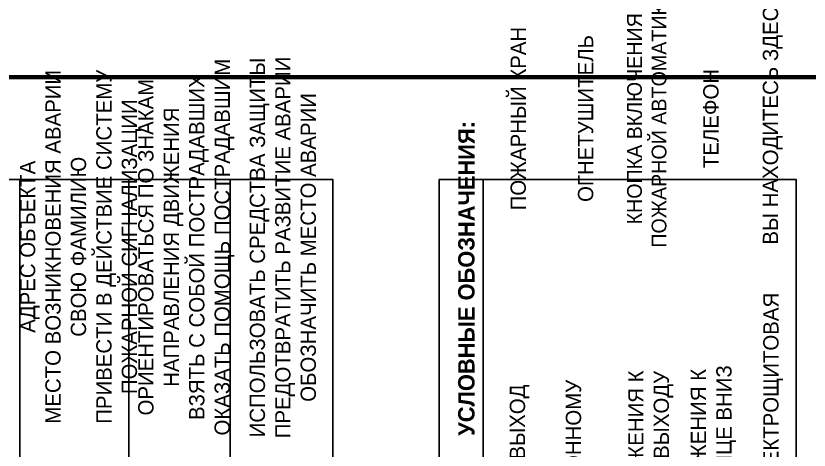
# Model space of a CAD drawing. Header units: millimetres. Extents: x 13114 to 67229, y 22859 to 38520.
# Drawn here: x 39948 to 40093.4, y 25014.2 to 25093.9 of the extents above; entities that cross this region are included whole.
import ezdxf

# ---------------------------------------------------------------- set-up
doc = ezdxf.new("R2010")
doc.units = ezdxf.units.MM
doc.styles.add('обычный', font='arial.ttf')

msp = doc.modelspace()

# ---------------------------------------------------------------- linework, layer by layer
at = {"color": 6, "lineweight": 100}
for points in [[(39586.42, 25477.6), (40186.42, 25477.6), (40186.42, 25082.6), (39586.42, 25082.6)], [(39586.42, 25477.6), (40186.42, 25477.6), (40186.42, 25082.6), (39586.42, 25082.6)], [(39586.42, 25082.6), (40186.42, 25082.6), (40186.42, 24687.6), (39586.42, 24687.6)], [(39586.42, 25082.6), (40186.42, 25082.6), (40186.42, 24687.6), (39586.42, 24687.6)]]:
    msp.add_lwpolyline(points, close=True, dxfattribs=at)
for points in [[(39948.67, 24920.1), (39948.67, 25063.87), (39940.62, 25063.87), (39940.62, 24920.1)], [(39948.67, 24920.1), (39948.67, 25063.87), (40006.07, 25063.87), (40006.07, 24920.1)], [(40033.65, 24920.1), (40033.65, 25063.87), (40025.59, 25063.87), (40025.59, 24920.1)], [(40033.65, 24920.1), (40033.65, 25063.87), (40091.04, 25063.87), (40091.04, 24920.1)]]:
    msp.add_lwpolyline(points, close=True)
for points in [[(39968.67, 24978.52), (39968.67, 24920.1), (39968.67, 25063.87)], [(39987.24, 24978.52), (39987.24, 24920.1), (39987.24, 25063.87)]]:
    msp.add_lwpolyline(points)

# ---------------------------------------------------------------- texts
at = {"lineweight": 0, "attachment_point": 5, "rotation": 90, "style": 'обычный'}
for s, insert, char_height, width in [('\\pi-8.1,l8.1,t8.1;{\\fProxima Nova Rg|b0|i0|c204|p2;КНОПКА ВКЛЮЧЕНИЯ\\PПОЖАРНОЙ АВТОМАТИКИ}', (40063.67, 25074.99), 2.7, 126.6484), ('\\pi-8.4,l8.4,t8.4;{\\fProxima Nova Rg|b0|i0|c204|p2;ВЫ НАХОДИТЕСЬ ЗДЕСЬ\\H1.1997x; }', (40086.74, 25074.96), 2.8, 126.6484), ('\\pi-8.4,l8.4,t8.4;{\\fProxima Nova Rg|b0|i0|c204|p2;ПОЖАРНЫЙ КРАН\\H1.6404x; }', (40040.1, 25075.02), 2.8, 126.6484), ('\\pi-8.4,l8.4,t8.4;{\\fProxima Nova Rg|b0|i0|c204|p2;ОГНЕТУШИТЕЛЬ\\H1.1997x; }', (40052.45, 25075.04), 2.8, 126.6484), ('\\pi-8.4,l8.4,t8.4;{\\fProxima Nova Rg|b0|i0|c204|p2;ОРИЕНТИРОВАТЬСЯ ПО ЗНАКАМ \\PНАПРАВЛЕНИЯ ДВИЖЕНИЯ\\PВЗЯТЬ С СОБОЙ ПОСТРАДАВШИХ\\PОКАЗАТЬ ПОМОЩЬ ПОСТРАДАВШИМ}', (39979.2, 25051.43), 2.8, 126.6484), ('\\pi-8.4,l8.4,t8.4;{\\fProxima Nova Rg|b0|i0|c204|p2;ИСПОЛЬЗОВАТЬ СРЕДСТВА ЗАЩИТЫ \\PПРЕДОТВРАТИТЬ РАЗВИТИЕ АВАРИИ\\PОБОЗНАЧИТЬ МЕСТО АВАРИИ}', (39996.93, 25051.37), 2.8, 126.6484), ('\\pi-8.4,l8.4,t8.4;{\\fProxima Nova Rg|b0|i0|c204|p2;АДРЕС ОБЪЕКТА\\PМЕСТО ВОЗНИКНОВЕНИЯ АВАРИИ\\PСВОЮ ФАМИЛИЮ\\PПРИВЕСТИ В ДЕЙСТВИЕ СИСТЕМУ \\PПОЖАРНОЙ СИГНАЛИЗАЦИИ}', (39959.84, 25051.5), 2.8, 126.6484), ('\\pi-8.4,l8.4,t8.4;{\\fProxima Nova Rg|b0|i0|c204|p2;ТЕЛЕФОН\\H1.1997x; }', (40075.43, 25075.03), 2.8, 126.6484), ('{\\fProxima Nova Rg|b1|i0|c204|p2;УСЛОВНЫЕ ОБОЗНАЧЕНИЯ:\\H1.1997x; }', (40030.59, 25045.69), 3, 175.1736), ('\\pi-8.4,l8.4,t8.4;{\\fProxima Nova Rg|b0|i0|c204|p2;ЭЛЕКТРОЩИТОВАЯ\\H1.1997x; }', (40086.82, 25024.74), 2.8, 126.6484), ('\\pi-8.4,l8.4,t8.4;{\\fProxima Nova Rg|b0|i0|c204|p2;НАПРАВЛЕНИЕ ДВИЖЕНИЯ К \\PЭВАКУАЦИОННОМУ ВЫХОДУ}', (40064.39, 25001.66), 2.8, 126.6484), ('\\pi-8.4,l8.4,t8.4;{\\fProxima Nova Rg|b0|i0|c204|p2;НАПРАВЛЕНИЕ ДВИЖЕНИЯ К \\PВЫХОДУ ПО ЛЕСТНИЦЕ ВНИЗ}', (40075.87, 25001.95), 2.8, 126.6484), ('\\pi-8.4,l8.4,t8.4;{\\fProxima Nova Rg|b0|i0|c204|p2;ПУТЬ К ЭВАКУАЦИОННОМУ \\PВЫХОДУ }', (40052.95, 25001.57), 2.8, 126.6484), ('\\pi-8.4,l8.4,t8.4;{\\fProxima Nova Rg|b0|i0|c204|p2;ЭВАКУАЦИОННЫЙ ВЫХОД\\H1.6404x; }', (40040.34, 25001.56), 2.8, 126.6484)]:
    msp.add_mtext(s, dxfattribs=dict(at, insert=insert, char_height=char_height, width=width))

doc.saveas('drawing.dxf')
